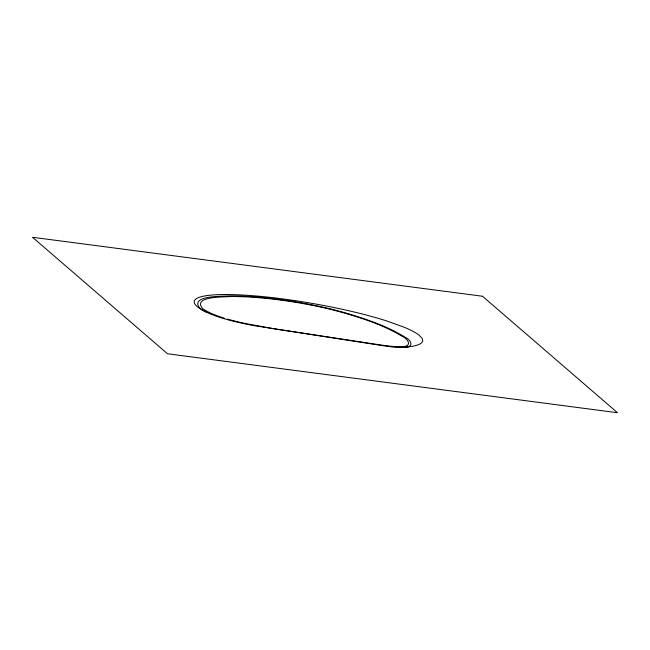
<?xml version="1.0" encoding="UTF-8"?>
<svg xmlns="http://www.w3.org/2000/svg" width="650" height="650" viewBox="0 0 650 650"><rect width="100%" height="100%" fill="white"/><g stroke="black" fill="none" stroke-linecap="round" stroke-linejoin="round"><path stroke-width="0.97" d="M404.966 347.238C413.977 347.311 411.799 340.308 404.983 337.163C387.221 326.081 367.096 319.483 347.206 313.381A108.526 16.973 9.8 0 0 344.784 312.683L334.644 309.944A79.438 12.423 9.8 0 0 287.877 300.617M404.828 347.246L408.744 346.848A115.399 18.054 9.8 0 0 421.907 338.098L418.949 335.091A115.936 18.135 9.8 0 0 403.821 327.096L386.36 320.832A116.106 18.159 9.8 0 0 313.966 303.713L305.614 302.291A115.676 18.094 9.8 0 0 202.093 309.928M405.031 347.23L404.235 347.295M253.004 296.717L242.613 296.116A109.428 17.119 9.8 0 0 228.938 295.872C222.584 296.562 190.588 295.214 199.249 307.564A95.509 14.942 9.8 0 0 199.81 308.076L202.711 310.156A79.568 12.447 9.8 0 0 206.497 312.219L202.174 309.936M395.939 347.165L394.249 347.035M392.421 346.352L393.624 346.45A26.975 4.217 9.8 0 0 401.822 346.613C411.905 346.905 409.427 339.576 401.96 336.204C381.42 323.919 358.231 316.826 335.278 310.562A79.146 12.383 9.8 0 0 313.755 305.622L302.526 303.485A78.52 12.285 9.8 0 0 290.355 301.478L276.689 299.585A88.376 13.829 9.8 0 0 266.89 298.464L255.864 297.473A98.012 15.332 9.8 0 0 245.668 296.839L236.34 296.546A109.135 17.071 9.8 0 0 231.554 296.522C226.159 297.164 192.644 295.807 202.231 308.084A87.766 13.731 9.8 0 0 204.872 310.082L208.764 312.252M392.113 346.328L391.332 346.263M393.941 347.011L392.657 346.889M390.544 346.182L389.894 346.117M392.324 346.856L391.162 346.734M389.244 346.052L388.911 346.019A42.534 6.654 9.8 0 1 380.908 344.988L274.316 328.803L245.416 323.505A58.922 9.214 9.8 0 1 230.628 319.946L229.58 319.662M287.893 300.633L276.339 299.049A93.104 14.568 9.8 0 0 253.021 296.725M233.683 321.279L237.201 322.132A66.625 10.424 9.8 0 0 253.533 325.585L382.281 345.597A42.713 6.679 9.8 0 0 391.178 346.751M233.456 321.222L230.295 320.418M228.532 319.369L227.394 319.044M404.227 347.295A27.454 4.298 9.8 0 1 395.956 347.173M229.848 320.296A59.231 9.263 9.8 0 1 216.856 316.396L211.291 314.332A71.183 11.131 9.8 0 1 206.57 312.252M224.177 318.118A64.391 10.075 9.8 0 1 208.853 312.26M482.495 296.246L32.5 237.274L167.505 353.754L617.5 412.726L482.495 296.246"/></g></svg>
